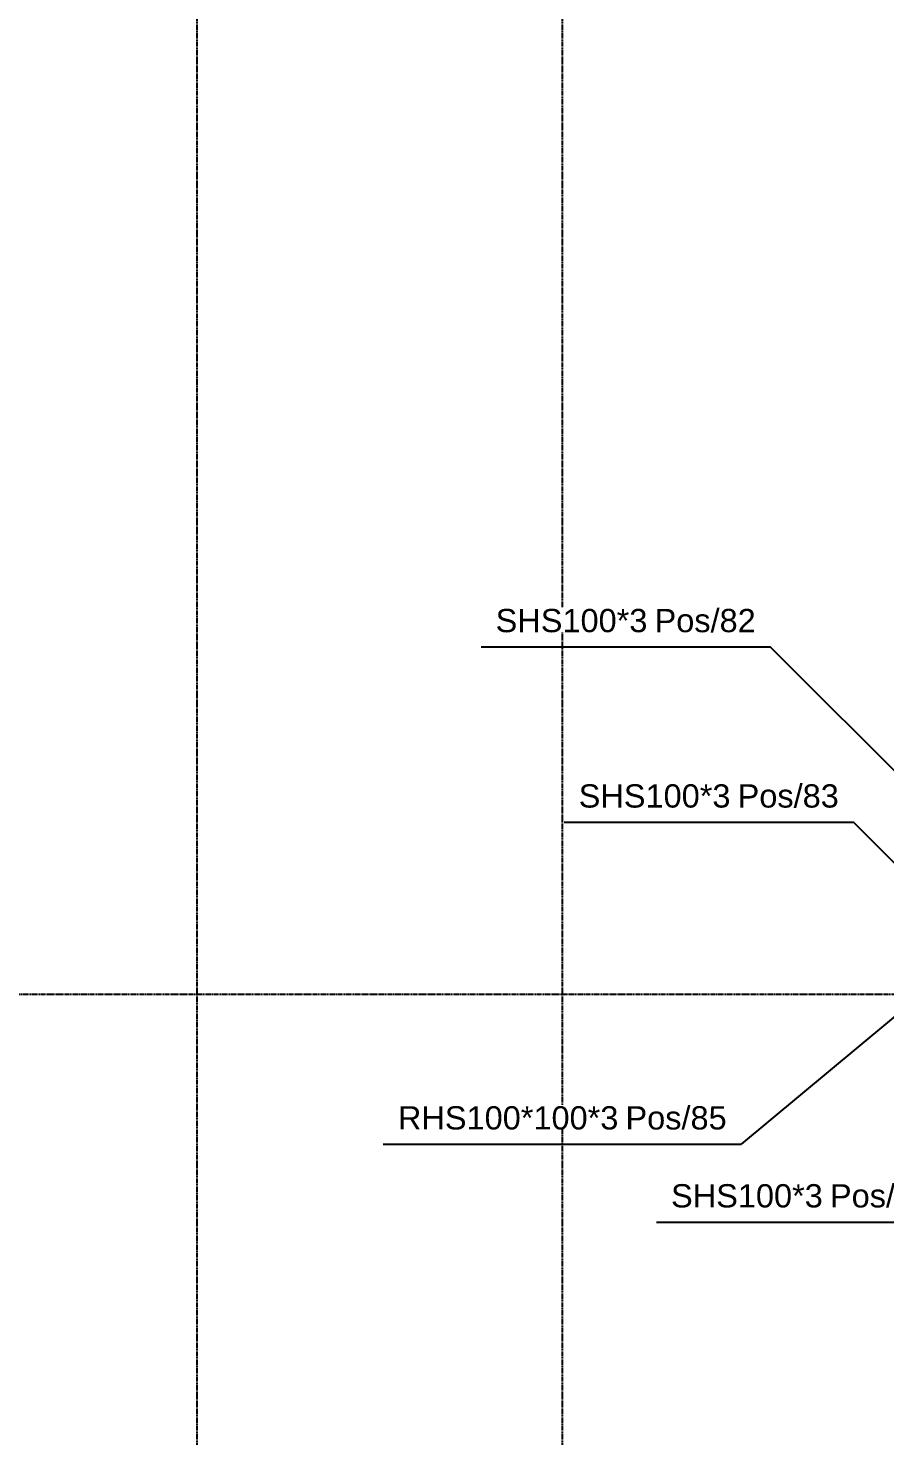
# Model space of a CAD drawing. Header units: millimetres. Extents: x -57554 to 16546, y 2142 to 98430.
# Drawn here: x -48266 to -46508, y 63180 to 66070 of the extents above; entities that cross this region are included whole.
import ezdxf

# ---------------------------------------------------------------- set-up
doc = ezdxf.new("R2010")
doc.units = ezdxf.units.MM
doc.linetypes.add('DXK_LINE_DOT3', pattern=[5.9187, 2.979, -0.9799, 0.9799, -0.9799])
doc.layers.add('S-Z2-A_TEXTUAL_ANNOTATION', color=7, linetype='Continuous')
doc.styles.add('Arial', font='ARIAL.TTF', dxfattribs={"height": 0.2})

msp = doc.modelspace()

# ---------------------------------------------------------------- linework, layer by layer
at = {"color": 1, "linetype": 'DXK_LINE_DOT3'}
for p, q in [((-47919.5, 61587.1), (-47919.5, 74087.1)), ((-47169.5, 61587.1), (-47169.5, 74087.1)), ((-52169.5, 64087.1), (-39169.5, 64087.1))]:
    msp.add_line(p, q, dxfattribs=at)
at = {"layer": 'S-Z2-A_TEXTUAL_ANNOTATION'}
for p, q in [((-47337, 64800.1), (-46743.4, 64800.1)), ((-47166.5, 64440.1), (-46572.8, 64440.1)), ((-46219.3, 64086.6), (-46572.8, 64440.1)), ((-46370, 64139.3), (-46803, 63779.3)), ((-47537.5, 63779.3), (-46803, 63779.3)), ((-46977, 63619.3), (-46383.4, 63619.3))]:
    msp.add_line(p, q, dxfattribs=at)

# ---------------------------------------------------------------- wipeouts: each hides what was drawn before it
for points in [[(-46773.4, 64830.1), (-46773.4, 64880.1), (-46980.8, 64880.1), (-46980.8, 64830.1)], [(-46825.3, 64470.1), (-46825.3, 64520.1), (-47136.5, 64520.1), (-47136.5, 64470.1)], [(-46602.8, 64470.1), (-46602.8, 64520.1), (-46810.3, 64520.1), (-46810.3, 64470.1)], [(-46833, 63809.3), (-46833, 63859.3), (-47040.5, 63859.3), (-47040.5, 63809.3)], [(-46635.8, 63649.3), (-46635.8, 63699.3), (-46947, 63699.3), (-46947, 63649.3)], [(-46413.4, 63649.3), (-46413.4, 63699.3), (-46620.8, 63699.3), (-46620.8, 63649.3)]]:
    msp.add_wipeout(points).dxf.layer = 'S-Z2-A_TEXTUAL_ANNOTATION'

# ---------------------------------------------------------------- next in the draw order: linework, layer by layer
msp.add_line((-46389.8, 64446.6), (-46743.4, 64800.1), dxfattribs=at)

# ---------------------------------------------------------------- next in the draw order: texts
at = {"layer": 'S-Z2-A_TEXTUAL_ANNOTATION', "style": 'Arial'}
for s, p in [('Pos/82', (-46980.8, 64830.1)), ('SHS100*3', (-47136.5, 64470.1)), ('Pos/83', (-46810.3, 64470.1)), ('Pos/85', (-47040.5, 63809.3)), ('SHS100*3', (-46947, 63649.3)), ('Pos/82', (-46620.8, 63649.3))]:
    msp.add_text(s, height=47.75, dxfattribs=at).set_placement(p)

# ---------------------------------------------------------------- next in the draw order: wipeouts: each hides what was drawn before it
for points in [[(-46995.8, 64830.1), (-46995.8, 64880.1), (-47307, 64880.1), (-47307, 64830.1)], [(-47055.5, 63809.3), (-47055.5, 63859.3), (-47507.5, 63859.3), (-47507.5, 63809.3)]]:
    msp.add_wipeout(points).dxf.layer = 'S-Z2-A_TEXTUAL_ANNOTATION'

# ---------------------------------------------------------------- next in the draw order: texts
for s, height, p in [('SHS100*3', 47.75, (-47307, 64830.1)), ('RHS100*100*3', 47.754, (-47507.5, 63809.3))]:
    msp.add_text(s, height=height, dxfattribs=at).set_placement(p)

doc.saveas('drawing.dxf')
